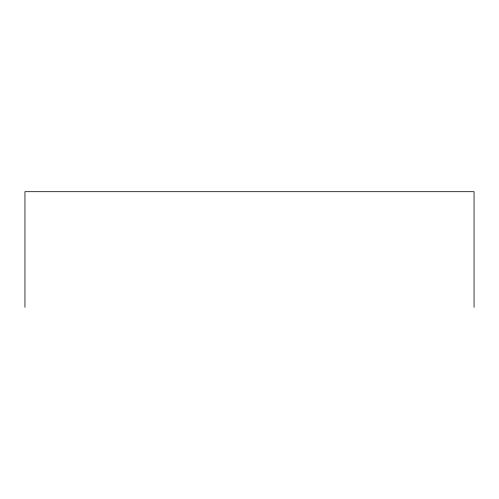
<?xml version="1.0" encoding="UTF-8"?>
<svg xmlns="http://www.w3.org/2000/svg" width="499" height="499" viewBox="0 0 499 499"><rect width="100%" height="100%" fill="white"/><g stroke="black" fill="none" stroke-linecap="round" stroke-linejoin="round"><path stroke-width="0.75" d="M474.05 307.303L474.05 191.697L24.95 191.697L24.95 307.303"/></g></svg>
